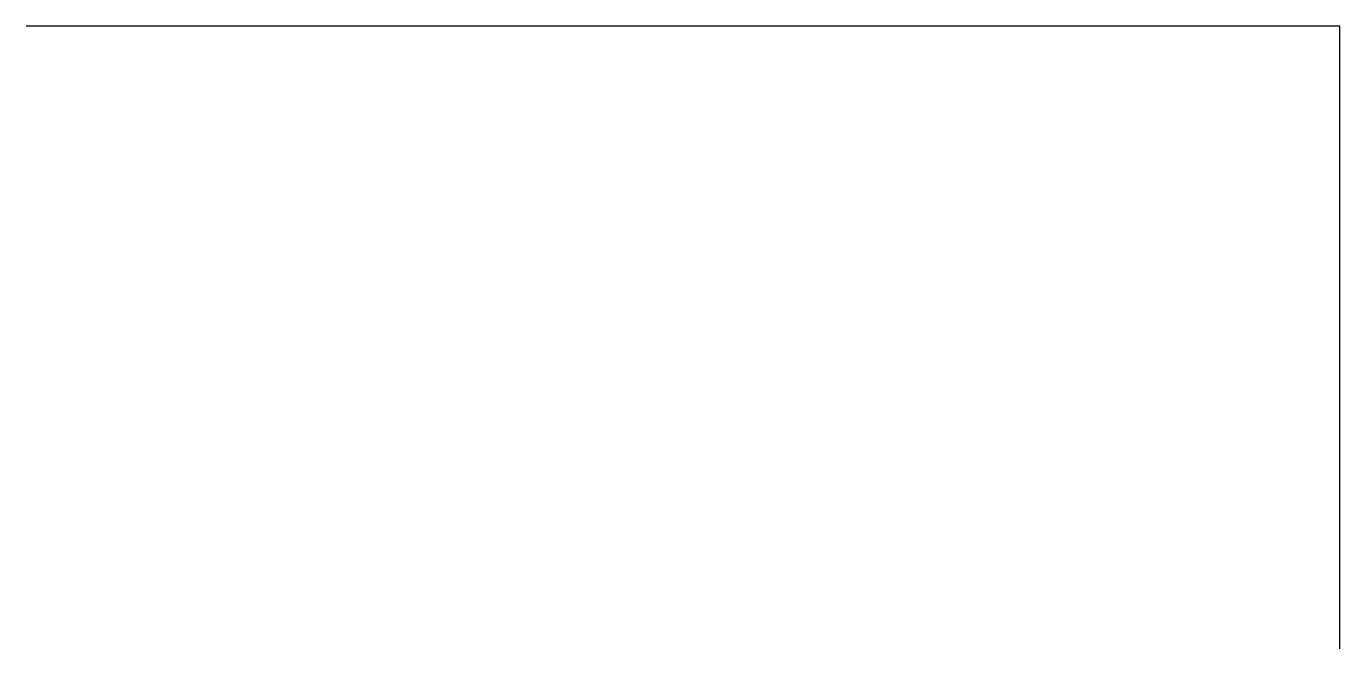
# Model space of a CAD drawing. Extents: x 198 to 322, y 111 to 170.
import ezdxf

# ---------------------------------------------------------------- set-up
doc = ezdxf.new("R2010")
doc.units = 0
doc.layers.add('MyLines', color=7, linetype='Continuous')

msp = doc.modelspace()

# ---------------------------------------------------------------- linework, layer by layer
at = {"layer": 'MyLines'}
for p, q in [((322.33, 169.5), (197.94, 169.5)), ((322.33, 110.53), (322.33, 169.5))]:
    msp.add_line(p, q, dxfattribs=at)

doc.saveas('drawing.dxf')
